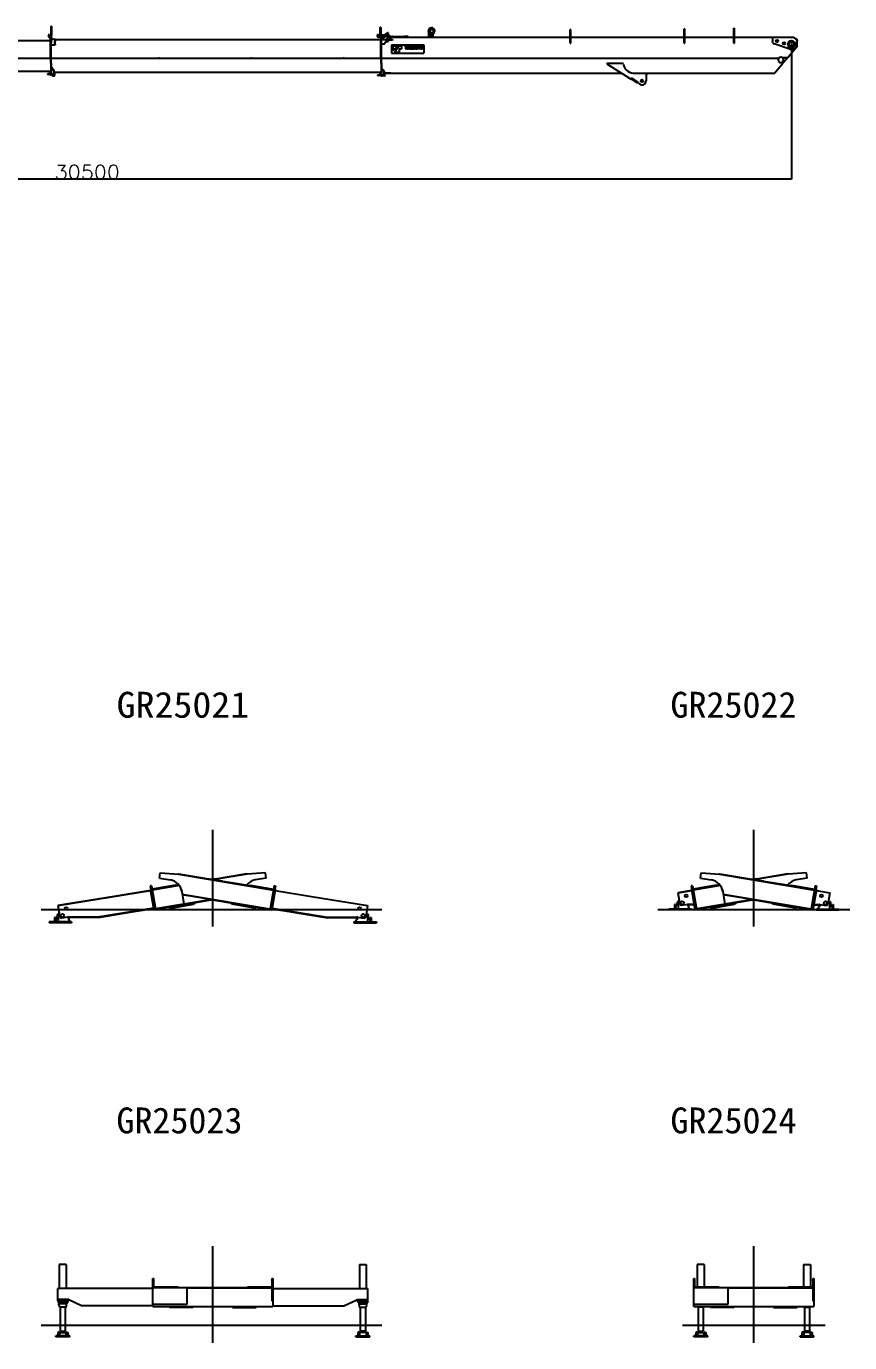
# Model space of a CAD drawing. Extents: x -31701 to 37626, y -27136 to 32271.
# Drawn here: x 19237 to 37070, y -27136 to 1366 of the extents above; entities that cross this region are included whole.
import ezdxf

# ---------------------------------------------------------------- set-up
doc = ezdxf.new("R2010")
doc.units = 0
doc.header["$PDMODE"] = 35
doc.layers.get('0').update_dxf_attribs({"linetype": 'CONTINUOUS'})
doc.layers.get('DEFPOINTS').update_dxf_attribs({"linetype": 'CONTINUOUS'})
doc.styles.add('MX_DIMTXSTY_2', font='txt.shx', dxfattribs={"width": 1.1, "bigfont": 'extfont.shx'})
doc.styles.add('MX_NOTE_STANDARD', font='txt.shx', dxfattribs={"bigfont": 'extfont.shx'})
doc.dimstyles.new('MXDIMSTYLE', dxfattribs={"dimtxt": 2.8, "dimasz": 2.5, "dimexe": 1, "dimexo": 0.5, "dimgap": 0.5, "dimtad": 1, "dimdsep": 46, "dimtxsty": 'MX_NOTE_STANDARD', "dimblk1": 'OPEN30', "dimblk2": 'OPEN30', "dimsah": 1, "dimcen": 2.5, "dimadec": 0, "dimazin": 0, "dimtfac": 1, "dimtmove": 0, "dimatfit": 3, "dimldrblk": 'OPEN30', "dimfxl": 1, "dimtzin": 0, "dimarcsym": 0})

# ---------------------------------------------------------------- blocks, each defined once
blk = doc.blocks.new('_OPEN30')
at = {"color": 0, "linetype": 'ByBlock', "lineweight": -2}
for p, q in [((-1, 0.267949), (0, 0)), ((0, 0), (-1, -0.267949)), ((0, 0), (-1, 0))]:
    blk.add_line(p, q, dxfattribs=at)
blk = doc.blocks.new('*D23')
at = {"color": 0, "linetype": 'Continuous', "lineweight": -2}
for p, q in [((35807.620822, 978.875489), (35807.620822, -1941.000244)), ((5307.620822, 125.875489), (5307.620822, -1941.000244)), ((35804.850822, -1940.000244), (5310.390822, -1940.000244))]:
    blk.add_line(p, q, dxfattribs=at)
at = {"layer": 'DEFPOINTS', "color": 0, "linetype": 'Continuous', "lineweight": 0}
for p in [(35807.620822, 979.375489), (5307.620822, 126.375489), (5307.620822, -1940.000244)]:
    blk.add_point(p, dxfattribs=at)
at = {"color": 0, "linetype": 'Continuous', "lineweight": -2, "xscale": 2.77, "yscale": 2.77, "zscale": 2.77, "rotation": 180}
blk.add_blockref('_OPEN30', (5307.620822, -1940.000244), dxfattribs=at)
at = {"color": 0, "linetype": 'Continuous', "lineweight": -2, "xscale": 2.77, "yscale": 2.77, "zscale": 2.77}
blk.add_blockref('_OPEN30', (35807.620822, -1940.000244), dxfattribs=at)
at = {"color": 0, "linetype": 'Continuous', "insert": (20557.620822, -1789.500244), "char_height": 300, "attachment_point": 5, "line_spacing_factor": 0.792857, "style": 'MX_DIMTXSTY_2'}
blk.add_mtext('\\A1;30500', dxfattribs=at)

msp = doc.modelspace()

# ---------------------------------------------------------------- linework, layer by layer
at = {"color": 162, "linetype": 'Continuous'}
for p, q in [((19718.62, 1179.88), (19718.62, 1154.55)), ((19723.75, 1141.17), (19763.62, 1096.88)), ((19728.62, 1189.88), (19733.37, 1189.88)), ((19733.37, 1189.88), (19733.37, 1169.88)), ((19753.87, 1189.88), (19771.62, 1189.88)), ((19753.87, 1189.88), (19753.87, 1169.88)), ((19771.62, 1323.38), (19771.62, 1359.88)), ((19771.62, 1164.88), (19771.62, 1323.38)), ((19771.62, 1189.88), (19771.62, 1164.88)), ((19784.62, 1164.88), (19771.62, 1164.88)), ((19778.12, 1164.88), (19771.62, 1164.88)), ((19784.62, 1164.88), (19778.12, 1164.88)), ((19784.62, 1323.38), (19784.62, 1359.88)), ((19784.62, 1359.88), (19784.62, 1323.38)), ((19784.62, 1164.88), (19784.62, 1323.38)), ((19784.62, 1323.38), (19784.62, 1164.88)), ((19790.62, 1090.88), (19784.62, 1164.88)), ((26846.62, 1148.88), (26846.62, 1179.88)), ((26856.62, 1189.88), (26861.37, 1189.88)), ((26861.37, 1189.88), (26861.37, 1169.88)), ((26881.87, 1189.88), (26899.62, 1189.88)), ((26881.87, 1169.88), (26881.87, 1189.88)), ((26899.62, 1303.38), (26899.62, 1339.88)), ((26899.62, 1164.88), (26899.62, 1303.38)), ((26899.62, 1189.88), (26899.62, 1164.88)), ((26906.12, 1164.88), (26899.62, 1164.88)), ((26913.62, 1164.88), (26899.62, 1164.88)), ((26912.62, 1164.88), (26906.12, 1164.88)), ((26912.62, 1303.38), (26912.62, 1339.88)), ((26912.62, 1339.88), (26912.62, 1303.38)), ((26912.62, 1164.88), (26912.62, 1303.38)), ((26912.62, 1303.38), (26912.62, 1189.88)), ((26912.62, 1189.88), (26913.62, 1189.88)), ((26912.62, 1189.88), (26912.62, 1164.88)), ((26913.62, 1164.88), (26913.62, 1189.88)), ((26913.62, 1189.88), (26926.77, 1189.88)), ((26917.62, 1137.88), (26923.62, 1143.88)), ((26923.62, 1182.54), (26923.62, 1176.68)), ((26929.62, 1182.54), (26923.62, 1182.54)), ((26923.62, 1130.4), (26923.62, 1176.68)), ((26929.62, 1182.54), (26929.62, 1176.68)), ((26929.62, 1130.4), (26929.62, 1176.68)), ((26929.62, 1172.5), (26929.62, 1165.36)), ((26970.33, 1172.5), (26929.62, 1172.5)), ((26929.62, 1165.36), (26929.62, 1143.46)), ((26929.62, 1143.46), (26932.62, 1137.98)), ((26929.62, 1143.34), (26929.88, 1142.88)), ((26929.94, 1142.88), (26929.62, 1142.88)), ((26934.62, 1186.07), (26945.34, 1172.5)), ((27041.62, 1217.18), (26985.61, 1176.82)), ((27041.62, 1178.26), (26985.61, 1125.6)), ((27059.62, 1219.34), (27049.27, 1219.34)), ((27059.62, 1181.08), (27049.27, 1181.08)), ((27059.62, 1224.97), (27059.62, 1216.19)), ((27075.62, 1224.97), (27059.62, 1224.97)), ((27075.62, 1224.97), (27059.62, 1224.97)), ((27059.62, 1200.96), (27059.62, 1216.19)), ((27059.62, 1200.96), (27059.62, 1164.52)), ((27059.62, 1038.67), (27059.62, 1164.52)), ((27075.62, 1224.97), (27075.62, 1216.19)), ((27075.62, 1200.96), (27075.62, 1216.19)), ((27075.62, 1200.96), (27075.62, 1164.52)), ((27075.62, 1173.41), (27083.62, 1173.41)), ((27075.62, 1173.41), (27075.62, 1167.04)), ((27075.62, 1173.41), (27083.62, 1173.41)), ((27075.62, 1124.62), (27075.62, 1167.04)), ((27075.62, 1038.67), (27075.62, 1164.52)), ((27083.62, 1173.41), (27137.32, 1145.07)), ((27142.01, 1142.88), (27159.97, 1142.88)), ((27167.56, 1142.88), (27159.97, 1142.88)), ((27167.56, 1142.88), (27428.62, 1142.88)), ((27510.62, 1142.88), (27428.62, 1142.88)), ((27510.62, 1128.88), (27510.62, 1142.88)), ((27951.62, 1128.88), (27951.62, 1231.38)), ((28051.62, 1128.88), (28051.62, 1205.09)), ((31017.09, 1300.23), (31030.09, 1300.23)), ((31017.09, 999.84), (31017.09, 1300.23)), ((31030.09, 999.84), (31030.09, 1300.23)), ((33487.12, 1310.23), (33500.12, 1310.23)), ((33487.12, 999.84), (33487.12, 1310.23)), ((33500.12, 999.84), (33500.12, 1310.23)), ((34562.09, 1325.23), (34575.09, 1325.23)), ((34562.09, 999.84), (34562.09, 1325.23)), ((34575.09, 999.84), (34575.09, 1325.23)), ((12731.62, 1058.88), (19763.62, 1058.88)), ((19763.62, 1096.88), (19769.62, 1096.88)), ((19763.62, 1081.31), (19763.62, 1086.88)), ((19763.62, 1086.88), (19769.62, 1086.88)), ((19763.62, 1081.31), (19763.62, 1050.17)), ((19763.62, 1050.17), (19763.62, 1036.73)), ((19763.62, 967.88), (19763.62, 1036.73)), ((19763.62, 685.88), (19763.62, 967.88)), ((19769.62, 1117.88), (19775.62, 1117.88)), ((19769.62, 1117.88), (19769.62, 1002)), ((19769.62, 1117.88), (19775.62, 1117.88)), ((19769.62, 683.38), (19769.62, 1002)), ((19775.62, 1117.88), (19775.62, 1002)), ((19775.62, 1093.88), (19775.62, 1117.88)), ((19782.62, 1086.88), (19775.62, 1093.88)), ((19775.62, 1086.88), (19855.62, 1086.88)), ((19775.62, 683.38), (19775.62, 1002)), ((19775.62, 967.88), (19855.62, 967.88)), ((19786.62, 1086.88), (19782.62, 1086.88)), ((19790.62, 1090.88), (19786.62, 1086.88)), ((19855.62, 1096.88), (19861.62, 1096.88)), ((19855.62, 1096.88), (19855.62, 1036.88)), ((19855.62, 977.88), (19855.62, 1036.88)), ((19855.62, 977.88), (19855.62, 967.88)), ((19855.62, 967.88), (19861.62, 967.88)), ((19861.62, 1096.88), (19861.62, 1036.88)), ((19861.62, 1077.88), (26917.62, 1077.88)), ((19861.62, 977.88), (19861.62, 1036.88)), ((19861.62, 977.88), (19861.62, 967.88)), ((26917.62, 1128.88), (26866.62, 1128.88)), ((26917.62, 1137.88), (26923.62, 1137.88)), ((26917.62, 1137.88), (26917.62, 1132.31)), ((26917.62, 1101.17), (26917.62, 1132.31)), ((26917.62, 1101.17), (26917.62, 1087.73)), ((26917.62, 988.88), (26917.62, 1087.73)), ((26917.62, 685.88), (26917.62, 988.88)), ((26917.62, 988.88), (26923.62, 988.88)), ((26923.62, 1130.4), (26923.62, 1095.05)), ((26923.62, 683.38), (26923.62, 1095.05)), ((26929.62, 1137.88), (26998.67, 1137.88)), ((26929.62, 1130.4), (26929.62, 1095.05)), ((26929.62, 1119.96), (26929.62, 1114.49)), ((26970.33, 1119.96), (26929.62, 1119.96)), ((26929.62, 1114.49), (26929.62, 1085.91)), ((26929.62, 683.38), (26929.62, 1095.05)), ((26929.62, 1085.91), (26932.62, 1078.77)), ((26929.62, 988.88), (26997.62, 988.88)), ((26932.62, 1137.98), (26998.79, 1137.98)), ((26932.62, 1078.77), (27034.62, 1078.77)), ((26935.51, 1137.98), (26935.62, 1137.88)), ((26935.62, 1137.88), (26961.62, 1137.88)), ((26961.62, 1137.98), (26961.62, 1137.88)), ((27007.62, 998.88), (27007.62, 1013.88)), ((27059.62, 1033.88), (27027.62, 1033.88)), ((27059.62, 1038.67), (27059.62, 1033.74)), ((27075.62, 1033.74), (27059.62, 1033.74)), ((27085.62, 1124.62), (27075.62, 1124.62)), ((27075.62, 1116.13), (27083.62, 1116.13)), ((27075.62, 1116.13), (27075.62, 1109.77)), ((27075.62, 1067.34), (27075.62, 1109.77)), ((27085.62, 1067.34), (27075.62, 1067.34)), ((27075.62, 1038.67), (27075.62, 1033.74)), ((27083.62, 1116.13), (27137.32, 1087.8)), ((27170.62, 1124.62), (27105.62, 1124.62)), ((27170.62, 1067.34), (27105.62, 1067.34)), ((27149.62, 963.87), (27849.61, 963.87)), ((27149.62, 963.87), (27149.62, 783.88)), ((27167.22, 1138.05), (27170.62, 1138.05)), ((27167.22, 1080.78), (27170.62, 1080.78)), ((27170.62, 1138.05), (27170.62, 1131.69)), ((27170.62, 1131.69), (27170.62, 1124.62)), ((27170.62, 1128.88), (31017.09, 1128.88)), ((27170.62, 1128.88), (27428.62, 1128.88)), ((27170.62, 1080.78), (27170.62, 1074.41)), ((27170.62, 1074.41), (27170.62, 1067.34)), ((27175.98, 945.01), (27175.91, 843.56)), ((27175.91, 843.56), (27307.86, 944.93)), ((27175.98, 945.01), (27307.86, 944.93)), ((27209.71, 809.72), (27311.24, 944.92)), ((27311.2, 877.29), (27311.16, 809.66)), ((27311.2, 877.29), (27365.3, 877.26)), ((27311.24, 944.92), (27365.34, 944.89)), ((27365.34, 944.89), (27365.3, 877.26)), ((27510.62, 1128.88), (27428.62, 1128.88)), ((27432.97, 944.85), (27432.96, 926.5)), ((27432.96, 926.5), (27451.83, 926.48)), ((27432.97, 944.85), (27492.11, 944.81)), ((27451.83, 926.48), (27451.8, 877.2)), ((27451.8, 877.2), (27473.21, 877.19)), ((27473.24, 926.47), (27473.21, 877.19)), ((27473.24, 926.47), (27492.1, 926.46)), ((27507.41, 944.8), (27482.9, 877.18)), ((27482.9, 877.18), (27504.99, 877.17)), ((27492.11, 944.81), (27492.1, 926.46)), ((27508.03, 887.02), (27504.99, 877.17)), ((27507.41, 944.8), (27530.52, 944.79)), ((27508.03, 887.02), (27529.83, 887.01)), ((27517.48, 917.59), (27512.44, 901.29)), ((27512.44, 901.29), (27525.43, 901.29)), ((27518.72, 923.04), (27519.19, 923.04)), ((27520.39, 917.69), (27525.43, 901.29)), ((27529.83, 887.01), (27532.86, 877.15)), ((27530.52, 944.79), (27554.95, 877.14)), ((27532.86, 877.15), (27554.95, 877.14)), ((27558.56, 944.77), (27558.52, 877.13)), ((27558.52, 877.13), (27590.69, 877.12)), ((27558.56, 944.77), (27592.36, 944.75)), ((27578.6, 928.11), (27578.58, 894.12)), ((27578.58, 894.12), (27587.3, 894.11)), ((27578.6, 928.11), (27587.43, 928.1)), ((27617.32, 877.1), (27641.83, 944.72)), ((27617.32, 877.1), (27639.41, 877.09)), ((27642.46, 886.94), (27639.41, 877.09)), ((27641.83, 944.72), (27664.95, 944.71)), ((27642.46, 886.94), (27664.25, 886.93)), ((27651.89, 917.48), (27646.87, 901.21)), ((27646.87, 901.21), (27659.86, 901.2)), ((27653.14, 922.96), (27653.61, 922.96)), ((27654.81, 917.61), (27659.86, 901.2)), ((27664.25, 886.93), (27667.28, 877.07)), ((27664.95, 944.71), (27689.38, 877.06)), ((27667.28, 877.07), (27689.38, 877.06)), ((27692.99, 944.69), (27692.95, 877.05)), ((27692.95, 877.05), (27712.32, 877.04)), ((27692.99, 944.69), (27713.04, 944.68)), ((27712.04, 914.43), (27712.42, 914.43)), ((27712.34, 909.33), (27712.32, 877.04)), ((27713.04, 944.68), (27732.94, 912.26)), ((27715.12, 909.55), (27735.09, 877.03)), ((27735.09, 877.03), (27755.14, 877.01)), ((27735.72, 907.28), (27736.09, 907.28)), ((27735.81, 944.66), (27735.79, 912.55)), ((27735.81, 944.66), (27755.19, 944.65)), ((27755.19, 944.65), (27755.14, 877.01)), ((27849.61, 963.87), (27849.61, 783.88)), ((27961.62, 1128.88), (27951.62, 1128.88)), ((28041.62, 1128.88), (27961.62, 1128.88)), ((28051.62, 1128.88), (28041.62, 1128.88)), ((31017.09, 999.84), (31030.09, 999.84)), ((31030.09, 1128.88), (33487.12, 1128.88)), ((33487.12, 999.84), (33500.12, 999.84)), ((33500.12, 1128.88), (34562.09, 1128.88)), ((34562.09, 999.84), (34575.09, 999.84)), ((34575.09, 1128.88), (35202.62, 1128.88)), ((35202.67, 1128.38), (35222.57, 1128.38)), ((35222.62, 1128.88), (35397.62, 1128.88)), ((35397.62, 1134.88), (35397.62, 1048.88)), ((35397.62, 1134.88), (35853.62, 1134.88)), ((35397.62, 1035.02), (35397.62, 1048.88)), ((35417.62, 1134.87), (35417.62, 1134.88)), ((35773.14, 874.92), (35431.95, 987.54)), ((35931.25, 926.58), (35727.58, 685.88)), ((35875.12, 869.88), (35797.14, 869.88)), ((35853.62, 1134.88), (35853.62, 1124.38)), ((35853.62, 1128.88), (35863.62, 1128.88)), ((35853.62, 1124.38), (35927.62, 1070.88)), ((35863.62, 1128.88), (35863.62, 1124.38)), ((35863.62, 1124.38), (35929.47, 1076.87)), ((35927.62, 931.88), (35875.12, 869.88)), ((35927.62, 1070.88), (35927.62, 1048.88)), ((35927.62, 931.88), (35927.62, 1048.88)), ((35933.62, 1068.76), (35933.62, 1049.38)), ((35933.62, 933.04), (35933.62, 1049.38)), ((12628.62, 680.38), (35538.02, 680.38)), ((19763.62, 685.88), (19763.62, 685.38)), ((19763.62, 685.88), (19769.62, 685.88)), ((19766.62, 682.38), (19763.62, 685.38)), ((19766.62, 682.38), (19770.62, 682.38)), ((19766.62, 565.38), (19766.62, 679.38)), ((19766.62, 679.38), (19775.62, 679.38)), ((19771.62, 681.38), (19769.62, 683.38)), ((19771.62, 681.38), (19773.62, 681.38)), ((19773.62, 681.38), (19775.62, 683.38)), ((19775.62, 565.38), (19775.62, 679.38)), ((22108.32, 681.98), (22107.42, 680.78)), ((22109.12, 682.38), (22111.12, 682.38)), ((22111.92, 681.98), (22112.82, 680.78)), ((24108.32, 681.98), (24107.42, 680.78)), ((24109.12, 682.38), (24111.12, 682.38)), ((24111.92, 681.98), (24112.82, 680.78)), ((26108.32, 681.98), (26107.42, 680.78)), ((26109.12, 682.38), (26111.12, 682.38)), ((26111.92, 681.98), (26112.82, 680.78)), ((26917.62, 685.88), (26917.62, 685.38)), ((26920.62, 682.38), (26917.62, 685.38)), ((26924.62, 682.38), (26920.62, 682.38)), ((26920.62, 565.38), (26920.62, 679.38)), ((26920.62, 679.38), (26929.62, 679.38)), ((26925.62, 681.38), (26923.62, 683.38)), ((26927.62, 681.38), (26925.62, 681.38)), ((26926.62, 680.38), (26926.62, 679.38)), ((26927.62, 681.38), (26929.62, 683.38)), ((26929.62, 565.38), (26929.62, 679.38)), ((27149.62, 783.88), (27849.61, 783.88)), ((27209.71, 809.72), (27311.16, 809.66)), ((35724.62, 682.38), (35615.04, 682.38)), ((35722.7, 680.38), (35617.22, 680.38)), ((35625.07, 565.38), (35722.7, 680.38)), ((35724.62, 682.38), (35727.58, 685.88)), ((12693.62, 396.38), (19766.62, 396.38)), ((19698.62, 333.38), (19701.62, 336.38)), ((19698.62, 333.38), (19698.62, 322.38)), ((19703.55, 322.38), (19698.62, 322.38)), ((19703.55, 336.38), (19701.62, 336.38)), ((19713.27, 336.38), (19703.55, 336.38)), ((19703.55, 322.38), (19713.27, 322.38)), ((19718.34, 336.38), (19713.27, 336.38)), ((19718.34, 322.38), (19713.27, 322.38)), ((19744.94, 336.38), (19718.34, 336.38)), ((19744.94, 322.38), (19718.34, 322.38)), ((19752.62, 336.38), (19744.94, 336.38)), ((19752.62, 322.38), (19744.94, 322.38)), ((19752.62, 376.38), (19752.62, 334.44)), ((19760.45, 322.38), (19752.62, 322.38)), ((19766.62, 378.38), (19754.62, 378.38)), ((19758, 325.57), (19819.45, 293.51)), ((19761.57, 323.71), (19760.45, 322.38)), ((19760.45, 322.38), (19764.12, 322.38)), ((19766.62, 565.38), (19766.62, 325.45)), ((19766.62, 325.45), (19775.62, 325.45)), ((19775.62, 565.38), (19775.62, 325.45)), ((19775.62, 468.89), (19779.86, 473.13)), ((19828.69, 415.82), (19775.62, 468.89)), ((19775.62, 468.88), (19775.62, 464.82)), ((19775.62, 468.88), (19775.64, 468.88)), ((19775.62, 365.49), (19775.62, 464.82)), ((19775.62, 464.82), (19775.64, 464.82)), ((19775.62, 360.83), (19775.62, 365.49)), ((19775.62, 334.85), (19775.62, 360.83)), ((19775.62, 334.85), (19803.62, 334.85)), ((19775.64, 468.88), (19775.64, 464.82)), ((19828.5, 411.96), (19775.64, 464.82)), ((19832.93, 420.06), (19779.86, 473.13)), ((19803.62, 334.85), (19831.62, 334.85)), ((19824.07, 292.38), (19841.62, 292.38)), ((19831.62, 408.75), (19831.62, 325.45)), ((19837.62, 325.45), (19831.62, 325.45)), ((19837.62, 325.45), (19837.62, 408.75)), ((19837.62, 375.38), (26920.62, 375.38)), ((19837.62, 375.38), (19851.62, 375.38)), ((19837.62, 370.38), (19851.62, 370.38)), ((19851.62, 375.38), (19851.62, 370.38)), ((19851.62, 302.38), (19851.62, 370.38)), ((26842.62, 309.38), (26845.62, 312.38)), ((26842.62, 309.38), (26842.62, 298.38)), ((26847.55, 298.38), (26842.62, 298.38)), ((26847.55, 312.38), (26845.62, 312.38)), ((26857.27, 312.38), (26847.55, 312.38)), ((26847.55, 298.38), (26857.27, 298.38)), ((26862.34, 312.38), (26857.27, 312.38)), ((26862.34, 298.38), (26857.27, 298.38)), ((26889.48, 312.38), (26862.34, 312.38)), ((26889.48, 298.38), (26862.34, 298.38)), ((26896.55, 312.38), (26889.48, 312.38)), ((26896.55, 298.38), (26889.48, 298.38)), ((26896.77, 312.38), (26896.55, 312.38)), ((26906.62, 298.38), (26896.55, 298.38)), ((26896.62, 354.38), (26896.62, 314.11)), ((26898.62, 356.38), (26920.62, 356.38)), ((26901.56, 305.48), (26923.28, 292.75)), ((26909.23, 300.98), (26906.62, 298.38)), ((26906.62, 298.38), (26913.68, 298.38)), ((26920.62, 565.38), (26920.62, 298.59)), ((26920.62, 298.59), (26929.62, 298.59)), ((26993.62, 291.38), (26928.34, 291.38)), ((26929.62, 565.38), (26929.62, 298.59)), ((26929.62, 448.38), (26933.86, 452.62)), ((26987.69, 390.3), (26929.62, 448.38)), ((26929.62, 444.23), (26929.62, 448.38)), ((26929.62, 448.38), (26987.62, 389.94)), ((26929.62, 334.35), (26929.62, 444.23)), ((26929.62, 444.23), (26987.62, 385.79)), ((26929.62, 329.85), (26929.62, 334.35)), ((26929.62, 329.85), (26929.62, 305.73)), ((26990.62, 305.73), (26929.62, 305.73)), ((26991.93, 394.55), (26933.86, 452.62)), ((26990.62, 298.6), (26990.62, 383.23)), ((26990.62, 298.6), (26996.62, 298.6)), ((26998.62, 291.38), (26993.64, 291.38)), ((26996.62, 298.6), (26996.62, 383.23)), ((26996.62, 353.38), (32121.64, 353.38)), ((27003.62, 353.38), (26996.62, 353.38)), ((27003.62, 348.38), (26996.62, 348.38)), ((26998.62, 292.72), (26998.62, 291.38)), ((26998.62, 291.38), (27001.62, 291.38)), ((27003.62, 348.38), (27003.62, 353.38)), ((27003.62, 301.38), (27003.62, 348.38)), ((27003.62, 301.38), (27003.62, 293.38)), ((27013.62, 353.38), (27013.62, 343.38)), ((27133.62, 353.38), (27013.62, 353.38)), ((27133.62, 343.38), (27013.62, 343.38)), ((27163.62, 343.38), (27133.62, 343.38)), ((27163.62, 353.38), (27163.62, 343.38)), ((32147.66, 562.94), (31806.87, 562.94)), ((31806.87, 562.94), (31806.87, 552.94)), ((31806.87, 552.94), (32150.39, 335.15)), ((32150.39, 337), (32150.39, 335.15)), ((32328.43, 223.98), (32150.39, 337)), ((32171.38, 523.19), (32172.52, 517.94)), ((32382.79, 353.38), (35451.02, 353.38)), ((32692.62, 344.38), (32658.62, 326.38)), ((32658.62, 326.38), (32658.62, 184.38)), ((32692.62, 353.38), (32692.62, 346.38)), ((32692.62, 346.38), (32692.62, 344.38)), ((35451.02, 360.38), (35625.07, 565.38)), ((35451.02, 360.38), (35451.02, 353.38)), ((32328.43, 223.98), (32336.3, 223.98)), ((32336.3, 223.98), (32344, 246.05)), ((32481.22, 136.55), (32337.57, 227.63)), ((32347.69, 243.71), (32337.67, 227.91)), ((32344, 246.05), (32347.69, 243.71)), ((32491.4, 152.6), (32347.69, 243.71)), ((32399.36, 210.95), (32399.37, 210.94)), ((32417.71, 199.32), (32417.62, 199.38)), ((32491.4, 152.6), (32481.22, 136.55)), ((32493.62, 150.38), (32491.04, 152.04)), ((32493.62, 132.38), (32493.62, 150.38)), ((32493.62, 132.38), (32522.37, 114.37)), ((32522.37, 114.38), (32526.98, 111.49))]:
    msp.add_line(p, q, dxfattribs=at)
at = {"color": 251, "linetype": 'Continuous'}
for p, q in [((23276.15, -18125.36), (23276.15, -16027.95)), ((34994.19, -18125.36), (34994.19, -16027.95)), ((22118.68, -17076.84), (22358.14, -17117.17)), ((22118.69, -17076.77), (22137.78, -16963.43)), ((22137.78, -16963.43), (22535.52, -16992.4)), ((22537.01, -16983.53), (22535.52, -16992.4)), ((22535.52, -16992.4), (24588.59, -17338.21)), ((22537.01, -16983.53), (23493.55, -17144.64)), ((23198.71, -17088.9), (23197.71, -17094.81)), ((23198.71, -17088.9), (23484.67, -17137.06)), ((23353.59, -17088.9), (23276.15, -17101.94)), ((24015.29, -16983.53), (23294.21, -17104.98)), ((24016.78, -16992.4), (23321.3, -17109.54)), ((23353.59, -17088.9), (23354.59, -17094.81)), ((24015.29, -16983.53), (24016.78, -16992.4)), ((24414.52, -16963.43), (24016.78, -16992.4)), ((24433.62, -17076.84), (24194.16, -17117.17)), ((24396.44, -16964.66), (24402.36, -16963.67)), ((24433.61, -17076.77), (24414.52, -16963.43)), ((33836.72, -17076.84), (34076.18, -17117.17)), ((33836.73, -17076.77), (33855.82, -16963.43)), ((33855.82, -16963.43), (34253.56, -16992.4)), ((34255.05, -16983.53), (34253.56, -16992.4)), ((34253.56, -16992.4), (36306.64, -17338.21)), ((34255.05, -16983.53), (35211.59, -17144.64)), ((34916.75, -17088.9), (34915.76, -17094.81)), ((34916.75, -17088.9), (35202.71, -17137.06)), ((35071.63, -17088.9), (34994.19, -17101.94)), ((35733.33, -16983.53), (35012.25, -17104.98)), ((35734.82, -16992.4), (35039.34, -17109.54)), ((35071.63, -17088.9), (35072.63, -17094.81)), ((35733.33, -16983.53), (35734.82, -16992.4)), ((36132.56, -16963.43), (35734.82, -16992.4)), ((36151.66, -17076.84), (35912.2, -17117.17)), ((36114.48, -16964.66), (36120.4, -16963.67)), ((36151.65, -17076.77), (36132.56, -16963.43)), ((21927.72, -17353.32), (19923.76, -17677.82)), ((21926.22, -17344.44), (21136.5, -17472.32)), ((21947.26, -17240.59), (21919.65, -17245.24)), ((21919.65, -17245.24), (22004.36, -17748.15)), ((21932.44, -17321.17), (21922.58, -17322.83)), ((21922.58, -17322.83), (21996.49, -17761.65)), ((21947.26, -17240.59), (22031.97, -17743.5)), ((22464.93, -17231.48), (21960.05, -17316.52)), ((22552.69, -17239.01), (21963.71, -17338.21)), ((22464.93, -17231.48), (22468.58, -17253.17)), ((22543.21, -17226.41), (22466.26, -17239.37)), ((22595.5, -17326.29), (22648.29, -17639.69)), ((22603.31, -17358.46), (22615.17, -17422.6)), ((23484.67, -17137.06), (23483.67, -17142.98)), ((23494.38, -17139.71), (23492.05, -17153.51)), ((23494.38, -17139.71), (24086.04, -17239.37)), ((24087.37, -17231.48), (24083.72, -17253.17)), ((24087.37, -17231.48), (24592.25, -17316.52)), ((24605.04, -17240.59), (24520.33, -17743.5)), ((24632.65, -17245.24), (24547.94, -17748.15)), ((24629.72, -17322.83), (24555.81, -17761.65)), ((24605.04, -17240.59), (24632.65, -17245.24)), ((24619.86, -17321.17), (24629.72, -17322.83)), ((24626.08, -17344.44), (25415.8, -17472.32)), ((33644.5, -17345.83), (33347.4, -17393.94)), ((33645.99, -17354.7), (33348.84, -17402.82)), ((33665.3, -17240.59), (33637.69, -17245.24)), ((33637.69, -17245.24), (33722.4, -17748.15)), ((33650.48, -17321.17), (33640.62, -17322.83)), ((33640.62, -17322.83), (33714.53, -17761.65)), ((33665.3, -17240.59), (33750.01, -17743.5)), ((34182.97, -17231.48), (33678.09, -17316.52)), ((34270.74, -17239.01), (33681.75, -17338.21)), ((34182.97, -17231.48), (34186.62, -17253.17)), ((34261.26, -17226.41), (34184.3, -17239.37)), ((34313.54, -17326.29), (34366.33, -17639.69)), ((34321.35, -17358.46), (34333.21, -17422.6)), ((35202.71, -17137.06), (35201.71, -17142.98)), ((35212.42, -17139.71), (35210.09, -17153.51)), ((35212.42, -17139.71), (35804.08, -17239.37)), ((35805.41, -17231.48), (35801.76, -17253.17)), ((35805.41, -17231.48), (36310.29, -17316.52)), ((36323.08, -17240.59), (36238.37, -17743.5)), ((36350.69, -17245.24), (36265.98, -17748.15)), ((36347.76, -17322.83), (36273.85, -17761.65)), ((36323.08, -17240.59), (36350.69, -17245.24)), ((36337.9, -17321.17), (36347.76, -17322.83)), ((36343.89, -17345.83), (36640.98, -17393.94)), ((21136.5, -17472.32), (19922.33, -17668.94)), ((19922.33, -17668.94), (19963.25, -17921.65)), ((19949.47, -17664.54), (19950.91, -17673.43)), ((19985.46, -17667.83), (19984.02, -17658.95)), ((20323.1, -17604.04), (20324.54, -17612.92)), ((20362.59, -17597.65), (20364.03, -17606.53)), ((23252.07, -17537.99), (21994.5, -17749.82)), ((23276.15, -17546.11), (21996.49, -17761.65)), ((22365.51, -17724.85), (22858.56, -17641.8)), ((22615.17, -17422.6), (22613.84, -17430.49)), ((22613.84, -17430.49), (23274.53, -17541.78)), ((22615.17, -17422.6), (24557.8, -17749.82)), ((22885.65, -17622.02), (22858.56, -17641.8)), ((22883.99, -17612.16), (22885.65, -17622.02)), ((23275.86, -17533.89), (23273.87, -17545.72)), ((23273.87, -17545.72), (24555.81, -17761.65)), ((23668.31, -17612.16), (23666.65, -17622.02)), ((23666.65, -17622.02), (23693.74, -17641.8)), ((24186.79, -17724.85), (23693.74, -17641.8)), ((25415.8, -17472.32), (26629.97, -17668.94)), ((26629.97, -17668.94), (26589.05, -17921.65)), ((33293.68, -17651.08), (33274.68, -17651.08)), ((33274.68, -17651.08), (33274.68, -17751.08)), ((33293.68, -17651.08), (33293.68, -17751.08)), ((33306.87, -17699.07), (33333.68, -17640.98)), ((33353.68, -17586.83), (33333.68, -17586.83)), ((33333.68, -17586.83), (33333.68, -17640.98)), ((33347.4, -17393.94), (33388.32, -17646.65)), ((33369.68, -17567.08), (33353.68, -17567.08)), ((33353.68, -17567.08), (33353.68, -17751.08)), ((33379.89, -17594.58), (33353.68, -17594.58)), ((33369.68, -17567.08), (33369.68, -17594.58)), ((33377.06, -17577.08), (33369.68, -17577.08)), ((33388.32, -17646.65), (33422.73, -17671.46)), ((33570.63, -17647.51), (33422.73, -17671.46)), ((33558.61, -17649.46), (33581.5, -17699.07)), ((33570.63, -17647.51), (33558.93, -17649.41)), ((33695.32, -17647.56), (33578.92, -17646.87)), ((33584.59, -17646.91), (33584.55, -17652.91)), ((33696.33, -17653.56), (33584.55, -17652.91)), ((34970.11, -17537.99), (33712.54, -17749.82)), ((34994.19, -17546.11), (33714.53, -17761.65)), ((34083.55, -17724.85), (34576.6, -17641.8)), ((34333.21, -17422.6), (34331.88, -17430.49)), ((34331.88, -17430.49), (34992.57, -17541.78)), ((34333.21, -17422.6), (36275.84, -17749.82)), ((34603.69, -17622.02), (34576.6, -17641.8)), ((34602.03, -17612.16), (34603.69, -17622.02)), ((34987.59, -17532.42), (34987.43, -17533.41)), ((34993.9, -17533.89), (34991.91, -17545.72)), ((34991.91, -17545.72), (36273.85, -17761.65)), ((35386.35, -17612.16), (35384.69, -17622.02)), ((35384.69, -17622.02), (35411.78, -17641.8)), ((35904.83, -17724.85), (35411.78, -17641.8)), ((36292.05, -17653.56), (36403.83, -17652.9)), ((36293.06, -17647.56), (36409.46, -17646.87)), ((36403.8, -17646.9), (36403.83, -17652.9)), ((36429.77, -17649.46), (36406.88, -17699.07)), ((36417.75, -17647.51), (36429.45, -17649.41)), ((36417.75, -17647.51), (36565.65, -17671.46)), ((36600.06, -17646.64), (36565.65, -17671.46)), ((36640.98, -17393.94), (36600.06, -17646.64)), ((36608.49, -17594.58), (36634.7, -17594.58)), ((36611.33, -17577.08), (36618.7, -17577.08)), ((36618.7, -17567.08), (36634.7, -17567.08)), ((36618.7, -17567.08), (36618.7, -17594.58)), ((36634.7, -17567.08), (36634.7, -17751.08)), ((36634.7, -17586.83), (36654.7, -17586.83)), ((36654.7, -17586.83), (36654.7, -17640.98)), ((36681.51, -17699.07), (36654.7, -17640.98)), ((36694.7, -17651.08), (36713.7, -17651.08)), ((36694.7, -17651.08), (36694.7, -17751.08)), ((36713.7, -17651.08), (36713.7, -17751.08)), ((19560.72, -17758.07), (26936.93, -17758.07)), ((19849.61, -17926.08), (19849.61, -18026.08)), ((19868.61, -17926.08), (19849.61, -17926.08)), ((19868.61, -17926.08), (19868.61, -18026.08)), ((19881.8, -17974.07), (19908.61, -17915.98)), ((19908.61, -17861.83), (19908.61, -17915.98)), ((19928.61, -17861.83), (19908.61, -17861.83)), ((19928.61, -17842.08), (19928.61, -18026.08)), ((19944.61, -17842.08), (19928.61, -17842.08)), ((19954.82, -17869.58), (19928.61, -17869.58)), ((19944.61, -17842.08), (19944.61, -17869.58)), ((19951.98, -17852.08), (19944.61, -17852.08)), ((19963.25, -17921.65), (19997.66, -17946.46)), ((20145.56, -17922.51), (19997.66, -17946.46)), ((20133.54, -17924.46), (20156.43, -17974.07)), ((20145.56, -17922.51), (20133.86, -17924.41)), ((20789.51, -17925.62), (20153.85, -17921.87)), ((20159.51, -17921.91), (20159.48, -17927.91)), ((20785.16, -17931.59), (20159.48, -17927.91)), ((20787.49, -17927.61), (20785.16, -17931.59)), ((20787.5, -17925.61), (20787.49, -17927.61)), ((21991.33, -17731.01), (20789.51, -17925.62)), ((20789.51, -17925.62), (20789.83, -17927.59)), ((20795.67, -17934.75), (20789.83, -17927.59)), ((21575.88, -17808.41), (20795.67, -17934.75)), ((21072.43, -17889.93), (21072.59, -17890.92)), ((21992.83, -17739.88), (21575.72, -17807.42)), ((21575.72, -17807.42), (21575.88, -17808.41)), ((22333.43, -17715.04), (22331.77, -17705.18)), ((22333.43, -17715.04), (22365.51, -17724.85)), ((24218.87, -17715.04), (24186.79, -17724.85)), ((24218.87, -17715.04), (24220.53, -17705.18)), ((24559.47, -17739.88), (24976.58, -17807.42)), ((24560.97, -17731.01), (25762.79, -17925.62)), ((24976.58, -17807.42), (24976.42, -17808.41)), ((24976.42, -17808.41), (25756.63, -17934.75)), ((25479.86, -17889.93), (25479.7, -17890.92)), ((25756.63, -17934.75), (25762.47, -17927.59)), ((25762.79, -17925.62), (25762.47, -17927.59)), ((25762.79, -17925.62), (26398.45, -17921.87)), ((25764.8, -17925.61), (25764.81, -17927.61)), ((25764.81, -17927.61), (25767.14, -17931.59)), ((25767.14, -17931.59), (26392.82, -17927.91)), ((26392.79, -17921.91), (26392.82, -17927.91)), ((26418.76, -17924.46), (26395.87, -17974.07)), ((26406.74, -17922.51), (26554.64, -17946.46)), ((26406.74, -17922.51), (26418.44, -17924.41)), ((26589.05, -17921.65), (26554.64, -17946.46)), ((26597.48, -17869.59), (26623.69, -17869.59)), ((26600.32, -17852.09), (26607.69, -17852.09)), ((26607.69, -17842.08), (26607.69, -17869.58)), ((26607.69, -17842.09), (26623.69, -17842.09)), ((26623.69, -17842.08), (26623.69, -18026.08)), ((26623.69, -17861.84), (26643.69, -17861.84)), ((26643.69, -17861.83), (26643.69, -17915.98)), ((26670.5, -17974.07), (26643.69, -17915.98)), ((26683.69, -17926.08), (26683.69, -18026.08)), ((26683.69, -17926.09), (26702.69, -17926.09)), ((26702.69, -17926.08), (26702.69, -18026.08)), ((32912.23, -17758.07), (37069.71, -17758.07)), ((33644.18, -17751.08), (33154.18, -17751.08)), ((33154.18, -17751.08), (33154.18, -17767.08)), ((33644.18, -17767.08), (33154.18, -17767.08)), ((33306.87, -17699.07), (33293.68, -17723.84)), ((33609.19, -17751.07), (33581.5, -17699.07)), ((33644.18, -17751.08), (33644.18, -17767.08)), ((34051.47, -17715.04), (34049.81, -17705.18)), ((34051.47, -17715.04), (34083.55, -17724.85)), ((35936.91, -17715.04), (35904.83, -17724.85)), ((35936.91, -17715.04), (35938.57, -17705.18)), ((36344.2, -17751.08), (36834.2, -17751.08)), ((36344.2, -17751.08), (36344.2, -17767.08)), ((36344.2, -17767.08), (36834.2, -17767.08)), ((36379.19, -17751.07), (36406.88, -17699.07)), ((36681.51, -17699.07), (36694.7, -17723.84)), ((36834.2, -17751.08), (36834.2, -17767.08)), ((19729.11, -18026.08), (19729.11, -18042.08)), ((20219.11, -18026.08), (19729.11, -18026.08)), ((20219.11, -18042.08), (19729.11, -18042.08)), ((19881.8, -17974.07), (19868.61, -17998.84)), ((20184.12, -18026.07), (20156.43, -17974.07)), ((20219.11, -18026.08), (20219.11, -18042.08)), ((26333.19, -18026.08), (26333.19, -18042.08)), ((26333.19, -18026.08), (26823.19, -18026.08)), ((26333.19, -18042.08), (26823.19, -18042.08)), ((26368.18, -18026.07), (26395.87, -17974.07)), ((26670.5, -17974.07), (26683.69, -17998.84)), ((26823.19, -18026.08), (26823.19, -18042.08)), ((23276.15, -27135.6), (23276.15, -25048.72)), ((34994.19, -27135.6), (34994.19, -25048.72)), ((19951.15, -25445.12), (19951.15, -25960.12)), ((20101.15, -25445.12), (19951.15, -25445.12)), ((20101.15, -25445.12), (20101.15, -25960.12)), ((26451.15, -25445.12), (26601.15, -25445.12)), ((26451.15, -25445.12), (26451.15, -25960.12)), ((26601.15, -25445.12), (26601.15, -25960.12)), ((33919.19, -25445.12), (33769.19, -25445.12)), ((33769.19, -25445.12), (33769.19, -25929.12)), ((33919.19, -25445.12), (33919.19, -25929.12)), ((36069.19, -25445.12), (36069.19, -25929.12)), ((36069.19, -25445.12), (36219.19, -25445.12)), ((36219.19, -25445.12), (36219.19, -25929.12)), ((21976.15, -26350.12), (21976.15, -25746.12)), ((21976.15, -25746.12), (21998.15, -25746.12)), ((21998.15, -25939.82), (21998.15, -25746.12)), ((21998.15, -25929.12), (22526.15, -25929.12)), ((22526.15, -25939.82), (22526.15, -25929.12)), ((24026.15, -25929.12), (24554.15, -25929.12)), ((24026.15, -25929.12), (24026.15, -25951.12)), ((24553.17, -25779.1), (24554.14, -25777.35)), ((24554.15, -25779.64), (24553.17, -25779.1)), ((24554.15, -25746.12), (24576.15, -25746.12)), ((24554.15, -25746.12), (24554.15, -26226.12)), ((24576.15, -25746.12), (24576.15, -26350.12)), ((33694.19, -25746.12), (33716.19, -25746.12)), ((33694.19, -26350.12), (33694.19, -25746.12)), ((33716.19, -25939.82), (33716.19, -25746.12)), ((33716.19, -25929.12), (34244.19, -25929.12)), ((34244.19, -25939.82), (34244.19, -25929.12)), ((35744.19, -25929.12), (35744.19, -25951.12)), ((35744.19, -25929.12), (36272.19, -25929.12)), ((36271.21, -25779.1), (36272.18, -25777.35)), ((36272.19, -25779.64), (36271.21, -25779.1)), ((36272.19, -25746.12), (36272.19, -26226.12)), ((36272.19, -25746.12), (36294.19, -25746.12)), ((36294.19, -25746.12), (36294.19, -26350.12)), ((21976.15, -25960.12), (19916.15, -25960.12)), ((19916.15, -26232.12), (19916.15, -25960.12)), ((20156.15, -26198.12), (19916.15, -26198.12)), ((20156.15, -26232.12), (20156.15, -26198.12)), ((20435.18, -26340.12), (20156.15, -26211.34)), ((21976.09, -25939.82), (22691.16, -25939.82)), ((22691.15, -25939.82), (22721.15, -25969.82)), ((22693.45, -25942.12), (24026.15, -25942.12)), ((22702.45, -25951.12), (24554.15, -25951.12)), ((22721.16, -26302.12), (22721.16, -25969.82)), ((24576.15, -25960.12), (26636.15, -25960.12)), ((26117.12, -26340.12), (26396.15, -26211.34)), ((26396.15, -26198.12), (26636.15, -26198.12)), ((26396.15, -26232.12), (26396.15, -26198.12)), ((26636.15, -26232.12), (26636.15, -25960.12)), ((33694.13, -25939.82), (34409.2, -25939.82)), ((34409.2, -25939.82), (34439.2, -25969.82)), ((34411.49, -25942.12), (35744.19, -25942.12)), ((34420.49, -25951.12), (36272.19, -25951.12)), ((34439.2, -26302.12), (34439.2, -25969.82)), ((20156.15, -26232.12), (19916.15, -26232.12)), ((19926.15, -26232.12), (19926.15, -26272.12)), ((19926.15, -26272.12), (20126.15, -26272.12)), ((19939.15, -26286.12), (19939.15, -26295.12)), ((20113.15, -26286.12), (19939.15, -26286.12)), ((20113.15, -26295.12), (19939.15, -26295.12)), ((19941.15, -26272.12), (19941.15, -26274.12)), ((20111.15, -26274.12), (19941.15, -26274.12)), ((19943.65, -26313.12), (19943.65, -26295.12)), ((19943.65, -26313.12), (19943.76, -26317.08)), ((19946.15, -26274.12), (19946.15, -26286.12)), ((20095.3, -26368.12), (19957, -26368.12)), ((19971.15, -26368.12), (19971.15, -26882.79)), ((20081.15, -26368.12), (20081.15, -26882.79)), ((20106.15, -26274.12), (20106.15, -26286.12)), ((20108.65, -26313.12), (20108.54, -26317.08)), ((20108.65, -26313.12), (20108.65, -26295.12)), ((20111.15, -26272.12), (20111.15, -26274.12)), ((20113.15, -26286.12), (20113.15, -26295.12)), ((20126.15, -26232.12), (20126.15, -26272.12)), ((21976.15, -26340.12), (20435.18, -26340.12)), ((21976.15, -26302.12), (22721.16, -26302.12)), ((21976.15, -26350.12), (24576.15, -26350.12)), ((22336.15, -26350.12), (22336.15, -26372.12)), ((22851.15, -26372.12), (22336.15, -26372.12)), ((22851.15, -26350.12), (22851.15, -26372.12)), ((23701.15, -26350.12), (23701.15, -26372.12)), ((23701.15, -26372.12), (24216.15, -26372.12)), ((24216.15, -26350.12), (24216.15, -26372.12)), ((24554.15, -26226.12), (24576.15, -26226.12)), ((24576.15, -26340.12), (26117.12, -26340.12)), ((26396.15, -26232.12), (26636.15, -26232.12)), ((26426.15, -26232.12), (26426.15, -26272.12)), ((26626.15, -26272.12), (26426.15, -26272.12)), ((26439.15, -26286.12), (26613.15, -26286.12)), ((26439.15, -26286.12), (26439.15, -26295.12)), ((26439.15, -26295.12), (26613.15, -26295.12)), ((26441.15, -26272.12), (26441.15, -26274.12)), ((26441.15, -26274.12), (26611.15, -26274.12)), ((26443.65, -26313.12), (26443.65, -26295.12)), ((26443.65, -26313.12), (26443.76, -26317.08)), ((26446.15, -26274.12), (26446.15, -26286.12)), ((26457, -26368.12), (26595.3, -26368.12)), ((26471.15, -26368.12), (26471.15, -26882.79)), ((26581.15, -26368.12), (26581.15, -26882.79)), ((26606.15, -26274.12), (26606.15, -26286.12)), ((26608.65, -26313.12), (26608.54, -26317.08)), ((26608.65, -26313.12), (26608.65, -26295.12)), ((26611.15, -26272.12), (26611.15, -26274.12)), ((26613.15, -26286.12), (26613.15, -26295.12)), ((26626.15, -26232.12), (26626.15, -26272.12)), ((33694.19, -26302.12), (34439.2, -26302.12)), ((33694.19, -26350.12), (36294.19, -26350.12)), ((33913.34, -26368.12), (33775.04, -26368.12)), ((33789.19, -26368.12), (33789.19, -26882.79)), ((33899.19, -26368.12), (33899.19, -26882.79)), ((34054.19, -26350.12), (34054.19, -26372.12)), ((34569.19, -26372.12), (34054.19, -26372.12)), ((34569.19, -26350.12), (34569.19, -26372.12)), ((35419.19, -26350.12), (35419.19, -26372.12)), ((35419.19, -26372.12), (35934.19, -26372.12)), ((35934.19, -26350.12), (35934.19, -26372.12)), ((36075.04, -26368.12), (36213.34, -26368.12)), ((36089.19, -26368.12), (36089.19, -26882.79)), ((36199.19, -26368.12), (36199.19, -26882.79)), ((36272.19, -26226.12), (36294.19, -26226.12)), ((19560.72, -26758.11), (26936.93, -26758.11)), ((33445.79, -26758.11), (36540.87, -26758.11)), ((19875.96, -27006.62), (19875.96, -26990.62)), ((20176.34, -26990.62), (19875.96, -26990.62)), ((20176.34, -27006.62), (19875.96, -27006.62)), ((19926.15, -26905.62), (19916.15, -26915.62)), ((19916.15, -26915.62), (19916.15, -26990.62)), ((19951.15, -26905.62), (19926.15, -26905.62)), ((19951.15, -26905.62), (19951.15, -26935.62)), ((19956.15, -26935.62), (19951.15, -26935.62)), ((19957.15, -26915.12), (19956.15, -26916.12)), ((19956.15, -26929.62), (19956.15, -26916.12)), ((19957.15, -26930.62), (19956.15, -26929.62)), ((19957.15, -26930.62), (19956.15, -26931.62)), ((19956.15, -26931.62), (19956.15, -26990.62)), ((19957.15, -26915.12), (20095.15, -26915.12)), ((19971.15, -26882.79), (19973.65, -26887.12)), ((19973.65, -26887.12), (20078.65, -26887.12)), ((19997.15, -26897.12), (19997.15, -26902.59)), ((20055.15, -26897.12), (20055.15, -26902.59)), ((20081.15, -26882.79), (20078.65, -26887.12)), ((20095.15, -26915.12), (20096.15, -26916.12)), ((20095.15, -26930.62), (20096.15, -26929.62)), ((20096.15, -26931.62), (20095.15, -26930.62)), ((20096.15, -26929.62), (20096.15, -26916.12)), ((20096.15, -26931.62), (20096.15, -26990.62)), ((20096.15, -26935.62), (20101.15, -26935.62)), ((20101.15, -26905.62), (20101.15, -26935.62)), ((20101.15, -26905.62), (20126.15, -26905.62)), ((20126.15, -26905.62), (20136.15, -26915.62)), ((20136.15, -26915.62), (20136.15, -26990.62)), ((20176.34, -27006.62), (20176.34, -26990.62)), ((26375.96, -26990.62), (26676.34, -26990.62)), ((26375.96, -27006.62), (26375.96, -26990.62)), ((26375.96, -27006.62), (26676.34, -27006.62)), ((26426.15, -26905.62), (26416.15, -26915.62)), ((26416.15, -26915.62), (26416.15, -26990.62)), ((26451.15, -26905.62), (26426.15, -26905.62)), ((26451.15, -26905.62), (26451.15, -26935.62)), ((26456.15, -26935.62), (26451.15, -26935.62)), ((26457.15, -26915.12), (26456.15, -26916.12)), ((26456.15, -26929.62), (26456.15, -26916.12)), ((26457.15, -26930.62), (26456.15, -26929.62)), ((26456.15, -26931.62), (26457.15, -26930.62)), ((26456.15, -26931.62), (26456.15, -26990.62)), ((26595.15, -26915.12), (26457.15, -26915.12)), ((26471.15, -26882.79), (26473.65, -26887.12)), ((26578.65, -26887.12), (26473.65, -26887.12)), ((26497.15, -26897.12), (26497.15, -26902.59)), ((26555.15, -26897.12), (26555.15, -26902.59)), ((26581.15, -26882.79), (26578.65, -26887.12)), ((26595.15, -26915.12), (26596.15, -26916.12)), ((26595.15, -26930.62), (26596.15, -26929.62)), ((26595.15, -26930.62), (26596.15, -26931.62)), ((26596.15, -26929.62), (26596.15, -26916.12)), ((26596.15, -26931.62), (26596.15, -26990.62)), ((26596.15, -26935.62), (26601.15, -26935.62)), ((26601.15, -26905.62), (26626.15, -26905.62)), ((26601.15, -26905.62), (26601.15, -26935.62)), ((26626.15, -26905.62), (26636.15, -26915.62)), ((26636.15, -26915.62), (26636.15, -26990.62)), ((26676.34, -27006.62), (26676.34, -26990.62)), ((33994.38, -26990.62), (33694, -26990.62)), ((33694, -27006.62), (33694, -26990.62)), ((33994.38, -27006.62), (33694, -27006.62)), ((33744.19, -26905.62), (33734.19, -26915.62)), ((33734.19, -26915.62), (33734.19, -26990.62)), ((33769.19, -26905.62), (33744.19, -26905.62)), ((33769.19, -26905.62), (33769.19, -26935.62)), ((33774.19, -26935.62), (33769.19, -26935.62)), ((33775.19, -26915.12), (33774.19, -26916.12)), ((33774.19, -26929.62), (33774.19, -26916.12)), ((33775.19, -26930.62), (33774.19, -26929.62)), ((33775.19, -26930.62), (33774.19, -26931.62)), ((33774.19, -26931.62), (33774.19, -26990.62)), ((33775.19, -26915.12), (33913.19, -26915.12)), ((33789.19, -26882.79), (33791.69, -26887.12)), ((33791.69, -26887.12), (33896.69, -26887.12)), ((33815.19, -26897.12), (33815.19, -26902.59)), ((33873.19, -26897.12), (33873.19, -26902.59)), ((33899.19, -26882.79), (33896.69, -26887.12)), ((33913.19, -26915.12), (33914.19, -26916.12)), ((33913.19, -26930.62), (33914.19, -26929.62)), ((33914.19, -26931.62), (33913.19, -26930.62)), ((33914.19, -26929.62), (33914.19, -26916.12)), ((33914.19, -26931.62), (33914.19, -26990.62)), ((33914.19, -26935.62), (33919.19, -26935.62)), ((33919.19, -26905.62), (33944.19, -26905.62)), ((33919.19, -26905.62), (33919.19, -26935.62)), ((33944.19, -26905.62), (33954.19, -26915.62)), ((33954.19, -26915.62), (33954.19, -26990.62)), ((33994.38, -27006.62), (33994.38, -26990.62)), ((35994, -27006.62), (35994, -26990.62)), ((35994, -26990.62), (36294.38, -26990.62)), ((35994, -27006.62), (36294.38, -27006.62)), ((36044.19, -26905.62), (36034.19, -26915.62)), ((36034.19, -26915.62), (36034.19, -26990.62)), ((36069.19, -26905.62), (36044.19, -26905.62)), ((36069.19, -26905.62), (36069.19, -26935.62)), ((36074.19, -26935.62), (36069.19, -26935.62)), ((36075.19, -26915.12), (36074.19, -26916.12)), ((36074.19, -26929.62), (36074.19, -26916.12)), ((36075.19, -26930.62), (36074.19, -26929.62)), ((36074.19, -26931.62), (36075.19, -26930.62)), ((36074.19, -26931.62), (36074.19, -26990.62)), ((36213.19, -26915.12), (36075.19, -26915.12)), ((36089.19, -26882.79), (36091.69, -26887.12)), ((36196.69, -26887.12), (36091.69, -26887.12)), ((36115.19, -26897.12), (36115.19, -26902.59)), ((36173.19, -26897.12), (36173.19, -26902.59)), ((36199.19, -26882.79), (36196.69, -26887.12)), ((36213.19, -26915.12), (36214.19, -26916.12)), ((36213.19, -26930.62), (36214.19, -26929.62)), ((36213.19, -26930.62), (36214.19, -26931.62)), ((36214.19, -26929.62), (36214.19, -26916.12)), ((36214.19, -26931.62), (36214.19, -26990.62)), ((36214.19, -26935.62), (36219.19, -26935.62)), ((36219.19, -26905.62), (36219.19, -26935.62)), ((36219.19, -26905.62), (36244.19, -26905.62)), ((36244.19, -26905.62), (36254.19, -26915.62)), ((36254.19, -26915.62), (36254.19, -26990.62)), ((36294.38, -27006.62), (36294.38, -26990.62))]:
    msp.add_line(p, q, dxfattribs=at)
at = {"color": 162, "linetype": 'Continuous'}
for centre, radius in [((27985.62, 1163.88), 19), ((27985.62, 1163.88), 14), ((28013.62, 1263.88), 40), ((35497.62, 1048.38), 25), ((35647.62, 998.38), 25), ((35807.62, 979.38), 77), ((35807.62, 979.38), 50), ((32572.62, 184.38), 27.5)]:
    msp.add_circle(centre, radius, dxfattribs=at)
at = {"color": 251, "linetype": 'Continuous'}
for centre, radius in [((33444.19, -17616.32), 37.5), ((33526.45, -17461.18), 30), ((36461.93, -17461.18), 30), ((36544.19, -17616.32), 37.5), ((20019.12, -17891.32), 37.5), ((20101.38, -17736.18), 30), ((26450.92, -17736.18), 30), ((26533.18, -17891.32), 37.5), ((23276.15, -25931.12), 3.33), ((34994.19, -25931.12), 3.33)]:
    msp.add_circle(centre, radius, dxfattribs=at)
at = {"color": 162, "linetype": 'Continuous'}
for centre, radius, start, end in [((19728.62, 1179.88), 10, 90, 180), ((19738.62, 1154.55), 20, 180, 221.987212), ((19743.62, 1169.88), 10.25, 180, 0), ((19778.12, 1359.88), 6.5, 0, 180), ((26856.62, 1179.88), 10, 90, 180), ((26866.62, 1148.88), 20, 180, 270), ((26871.62, 1169.88), 10.25, 180, 0), ((26906.12, 1339.88), 6.5, 0, 180), ((26926.77, 1179.88), 10, 38.290163, 90), ((28013.62, 1263.88), 70, 118.64789, 298.64789), ((27985.62, 1163.88), 19, 331.35211, 151.35211), ((28013.62, 1263.88), 40, 90, 270), ((28013.62, 1263.88), 70, 298.64789, 118.64789), ((28013.62, 1263.88), 70, 298.64789, 118.64789), ((26997.62, 998.88), 10, 270, 0), ((27027.62, 1013.88), 20, 90, 180), ((27483.61, 928.16), 35.48, 342.668072, 351.703697), ((27554.3, 928.12), 35.48, 188.226313, 197.097998), ((27587.31, 906.35), 12.24, 269.965005, 340.240297), ((27587.42, 916.2), 11.9, 22.17799, 89.965005), ((27590.71, 906.01), 28.89, 269.965005, 341.591049), ((27592.34, 918.24), 26.51, 23.897607, 89.965005), ((27574.52, 910.94), 25.83, 340.240297, 22.17799), ((27575.88, 910.94), 44.53, 341.591049, 23.897607), ((27618.03, 928.08), 35.48, 342.612966, 351.7037), ((27688.73, 928.04), 35.48, 188.226346, 197.098002), ((27668.83, 909.36), 43.51, 359.965005, 6.69481), ((27772.52, 944.64), 67.27, 206.687881, 211.438701), ((27675.61, 877.06), 67.27, 26.687913, 31.543171), ((27779.3, 912.35), 43.51, 179.735738, 186.694793), ((27804.11, 910.8), 40.79, 152.903488, 207.026763), ((27794.42, 905.86), 29.91, 207.026763, 252.701998), ((27794.43, 915.76), 29.91, 107.228112, 152.903488), ((27819.23, 910.79), 34.33, 165.097357, 194.473202), ((27797.65, 916.25), 40.79, 252.701998, 287.22905), ((27797.65, 905.37), 40.79, 72.700859, 107.228112), ((27797.65, 905.15), 12.02, 194.138588, 344.761774), ((27797.65, 916.47), 12.02, 14.141234, 164.764484), ((27776.07, 910.82), 34.33, 345.096388, 14.474107), ((27800.88, 905.86), 29.91, 287.22905, 332.903246), ((27800.88, 915.75), 29.91, 27.026521, 72.700859), ((27791.19, 910.81), 40.79, 332.903246, 27.026521), ((34968.14, 1128.88), 0.5, 113.503119, 180.005252), ((35027.1, 1128.88), 0.5, 359.994748, 66.496881), ((35183.14, 1128.88), 0.5, 113.503119, 180.000671), ((35242.1, 1128.88), 0.5, 359.981053, 66.496881), ((35447.62, 1035.02), 50, 180, 251.732328), ((35807.62, 979.38), 110, 251.732328, 264.53499), ((35923.62, 1068.76), 10, 0, 54.192244), ((35923.62, 933.04), 10, 319.763642, 0), ((22106.62, 681.38), 1, 270, 323.130102), ((22109.12, 681.38), 1, 90, 143.130102), ((22111.12, 681.38), 1, 36.869898, 90), ((22113.62, 681.38), 1, 216.869898, 270), ((24106.62, 681.38), 1, 270, 323.130102), ((24109.12, 681.38), 1, 90, 143.130102), ((24111.12, 681.38), 1, 36.869898, 90), ((24113.62, 681.38), 1, 216.869898, 270), ((26106.62, 681.38), 1, 270, 323.130102), ((26109.12, 681.38), 1, 90, 143.130102), ((26111.12, 681.38), 1, 36.869898, 90), ((26113.62, 681.38), 1, 216.869898, 270), ((35577.62, 639.38), 57, 134.003427, 45.996573), ((35577.62, 639.38), 57, 131.028326, 134.003498), ((35577.62, 639.38), 57, 48.971746, 131.028254), ((35577.62, 639.38), 57, 45.996492, 48.971667), ((35577.62, 639.38), 37.5, 0, 0.381983), ((19754.62, 376.38), 2, 90, 180), ((19762.62, 334.44), 10, 180, 242.447188), ((19824.07, 302.38), 10, 242.447188, 270), ((19821.62, 408.75), 10, 0, 45), ((19821.62, 408.75), 16, 0, 45), ((19841.62, 302.38), 10, 270, 0), ((26898.62, 354.38), 2, 90, 180), ((26906.62, 314.11), 10, 180, 239.620874), ((26928.34, 301.38), 10, 239.620874, 270), ((26980.62, 383.23), 10, 0, 45), ((26980.62, 383.23), 16, 0, 44.999999), ((26993.62, 301.38), 10, 270, 0), ((27001.62, 293.38), 2, 270, 0), ((32147.66, 542.94), 20, 6.131316, 90), ((32572.62, 184.38), 86, 237.944916, 0)]:
    msp.add_arc(centre, radius, start, end, dxfattribs=at)
at = {"color": 251, "linetype": 'Continuous'}
for centre, radius, start, end in [((22308.31, -17413), 300, 10.476118, 80.439033), ((24243.99, -17413), 300, 99.560967, 141.538431), ((34026.35, -17413), 300, 10.476118, 80.439033), ((35962.03, -17413), 300, 99.560967, 141.538431), ((33578.62, -17696.87), 50, 89.662241, 99.198165), ((36409.76, -17696.87), 50, 80.801835, 90.337759), ((20153.55, -17971.87), 50, 89.662241, 99.198165), ((24097.68, -17669.15), 3, 249.512097, 260.823655), ((26398.75, -17971.87), 50, 80.801835, 90.337759), ((35815.72, -17669.15), 3, 249.512097, 260.823655), ((20061.65, -26313.73), 117.94, 181.626461, 207.460835), ((19990.65, -26313.73), 117.94, 332.539165, 358.373539), ((26561.65, -26313.73), 117.94, 181.626461, 207.460835), ((26490.65, -26313.73), 117.94, 332.539165, 358.373539), ((33879.69, -26313.73), 117.94, 197.96973, 207.460835), ((33808.69, -26313.73), 117.94, 332.539165, 342.03027), ((36179.69, -26313.73), 117.94, 197.96973, 207.460835), ((36108.69, -26313.73), 117.94, 332.539165, 342.03027), ((19987.15, -26897.12), 10, 0.000037, 89.999964), ((20026.15, -26931.12), 40, 137.831687, 156.421816), ((19994.65, -26902.59), 2.5, 317.831904, 0.00031), ((20065.15, -26897.12), 10, 90.000036, 179.999963), ((20057.65, -26902.59), 2.5, 179.99969, 222.168096), ((20026.15, -26931.12), 40, 23.578184, 42.168313), ((26487.15, -26897.12), 10, 0.000037, 89.999964), ((26526.15, -26931.12), 40, 137.831687, 156.421816), ((26494.65, -26902.59), 2.5, 317.831904, 0.00031), ((26565.15, -26897.12), 10, 90.000036, 179.999963), ((26557.65, -26902.59), 2.5, 179.99969, 222.168096), ((26526.15, -26931.12), 40, 23.578184, 42.168313), ((33805.19, -26897.12), 10, 0.000037, 89.999964), ((33844.19, -26931.12), 40, 137.831687, 156.421816), ((33812.69, -26902.59), 2.5, 317.831904, 0.00031), ((33883.19, -26897.12), 10, 90.000036, 179.999963), ((33875.69, -26902.59), 2.5, 179.99969, 222.168096), ((33844.19, -26931.12), 40, 23.578184, 42.168313), ((36105.19, -26897.12), 10, 0.000037, 89.999964), ((36144.19, -26931.12), 40, 137.831687, 156.421816), ((36112.69, -26902.59), 2.5, 317.831904, 0.00031), ((36183.19, -26897.12), 10, 90.000036, 179.999963), ((36175.69, -26902.59), 2.5, 179.99969, 222.168096), ((36144.19, -26931.12), 40, 23.578184, 42.168313)]:
    msp.add_arc(centre, radius, start, end, dxfattribs=at)
at = {"color": 162, "linetype": 'Continuous'}
for centre, major_axis, ratio, start_param, end_param in [((26970.33, 1184.66), (-20, 0), 0.608263, 1.57079633, 2.44050122), ((27049.27, 1213.25), (-10, 0), 0.608263, 4.71238898, 5.58209388), ((27049.27, 1173.14), (-10, 0), 0.793736, 4.71238898, 5.58209388), ((27167.22, 1173.41), (-50, 0), 0.707107, 0.92968756, 1.57079633), ((26970.33, 1135.84), (-20, 0), 0.793736, 1.57079633, 2.44050122), ((27059.62, 1078.77), (-25, 0), 0.793736, 4.71238898, 6.28318531), ((27095.62, 1124.62), (-10, 0), 0.707107, 3.14159265, 6.28318531), ((27095.62, 1067.34), (-10, 0), 0.707107, 3.14159265, 6.28318531), ((27167.22, 1116.13), (-50, 0), 0.707107, 0.92968756, 1.57079633), ((19815.62, 404.96), (16, 0), 0.737305, 0, 0.6353266), ((19815.62, 409.01), (16, 0), 0.737305, 0.37701921, 0.63059049), ((26974.62, 383.19), (16, 0), 0.723062, 0.00150337, 0.6224717), ((26974.62, 379.05), (16, 0), 0.723062, 0, 0.6224717), ((32413.28, 564.74), (246.79, 0), 0.863082, 3.23404237, 4.58852972)]:
    msp.add_ellipse(centre, major_axis=major_axis, ratio=ratio, start_param=start_param, end_param=end_param, dxfattribs=at)
at = {"color": 20, "linetype": 'Continuous'}
for p in [(35807.62, 979.38), (32572.62, 184.38), (23276.15, -16326.07), (34994.19, -16326.07), (23276.15, -17758.07), (34994.19, -17758.07), (23276.15, -25326.11), (34994.19, -25326.11), (23276.15, -26758.11), (34994.19, -26758.11)]:
    msp.add_point(p, dxfattribs=at)

# ---------------------------------------------------------------- texts
at = {"color": 7, "linetype": 'Continuous', "char_height": 560, "attachment_point": 1, "line_spacing_factor": 0.6}
for s, insert in [('\\W1.077;\\A1;GR25021', (21192.64, -13043.03)), ('\\A1;{\\W1.024;GR25022}', (33187.74, -13043.03)), ('\\A1;{\\W1.024;GR25023}', (21187.74, -22043.03)), ('\\W1.024;\\A1;GR25024', (33187.74, -22043.03))]:
    msp.add_mtext(s, dxfattribs=dict(at, insert=insert))

# ---------------------------------------------------------------- dimensions: what is measured, and where the dimension line sits
at = {"color": 7, "linetype": 'Continuous'}
dim = msp.add_linear_dim(base=(5307.62, -1940), p1=(35807.62, 979.38), p2=(5307.62, 126.38), text='\\A1;<>', dimstyle='MXDIMSTYLE', override={"dimtxt": 300, "dimasz": 2.77, "dimdec": 1, "dimtxsty": 'MX_DIMTXSTY_2', "dimtzin": 8}, dxfattribs=at)
dim.commit()
dim.dimension.update_dxf_attribs({"geometry": '*D23', "text_midpoint": (20557.62, -1940), "dimtype": 160})

doc.saveas('drawing.dxf')
